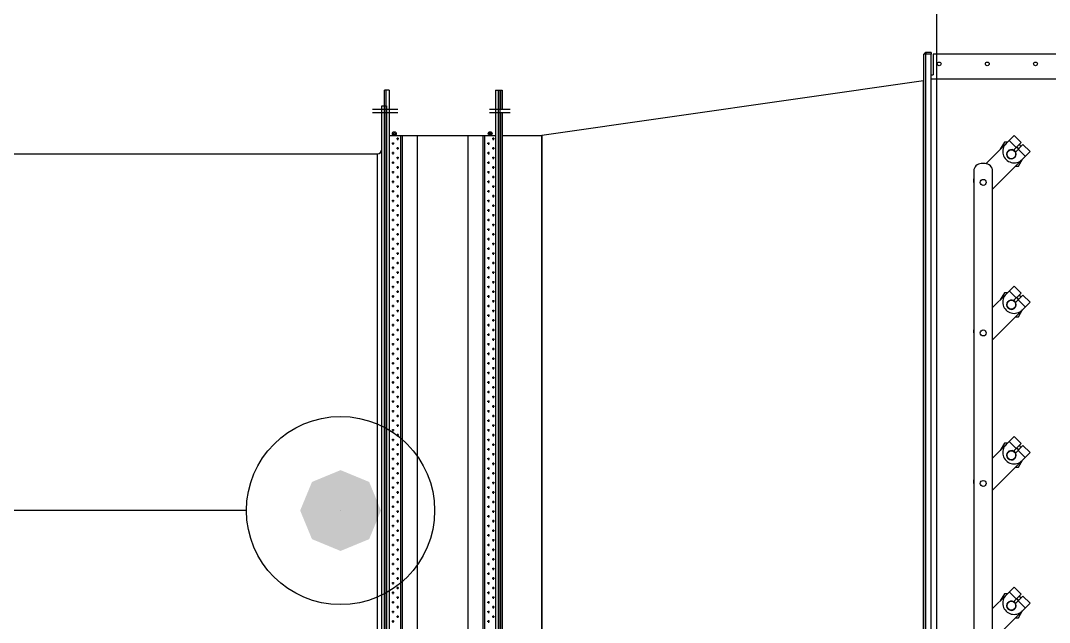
# Model space of a CAD drawing. Header units: millimetres. Extents: x -379292 to 1221486, y 92049 to 447512.
# Drawn here: x 419861 to 421228, y 166145 to 166945 of the extents above; entities that cross this region are included whole.
import ezdxf
from ezdxf.enums import TextEntityAlignment as Align

# ---------------------------------------------------------------- set-up
doc = ezdxf.new("R2010")
doc.units = ezdxf.units.MM
for name, color, linetype in [('-M-YNGN-SPR-YUK', 7, 'Continuous'), ('-M-YNGN-ZON6-SPR-', 7, 'Continuous'), ('05_WALL', 3, 'Continuous')]:
    doc.layers.add(name, color=color, linetype=linetype)
for name, color, linetype, lineweight in [('-M-YNGN-ZON6', 2, 'SP', 30), ('_Systemair', 3, 'Continuous', 30), ('_Systemair Ventilation Equipments', 7, 'Continuous', 30)]:
    doc.layers.add(name, color=color, linetype=linetype, lineweight=lineweight)
doc.styles.add('CIZGI', font='tahoma.ttf', dxfattribs={"width": 0.8, "oblique": 20})
doc.styles.add('SPR-NOT', font='romans.shx')
doc.linetypes.add('SP', pattern='A,2,-0.1,["SP",CIZGI,S=0.14,R=0.2,X=0,Y=-0.07],-0.255', length=2.355)

# ---------------------------------------------------------------- blocks, each defined once
blk = doc.blocks.new('GFL 1250')
at = {"layer": '_Systemair Ventilation Equipments', "color": 8}
for p, q in [((12063.17, 3614.68), (12063.17, 3745.78)), ((12063.42, 3614.68), (12063.42, 3745.78)), ((12057.92, 3617.73), (12057.92, 3742.73)), ((12063.22, 3617.73), (12057.92, 3617.73)), ((12063.42, 3614.68), (12063.17, 3614.68)), ((12063.17, 3611.73), (12063.17, 3614.23)), ((12063.42, 3614.23), (12063.17, 3614.23)), ((12063.42, 3611.73), (12063.42, 3614.23)), ((12063.42, 3611.73), (12063.17, 3611.73)), ((12063.42, 3611.73), (12063.17, 3611.73))]:
    blk.add_line(p, q, dxfattribs=at)
blk = doc.blocks.new('EVH 1250')
at = {"layer": '_Systemair Ventilation Equipments', "color": 8}
for p, q in [((12307.23, 3748.71), (12307.23, 3611.71)), ((12307.48, 3748.71), (12307.48, 3611.71)), ((12307.88, 3611.71), (12307.88, 3748.71)), ((12321.98, 3611.71), (12321.98, 3748.71)), ((12322.38, 3748.71), (12322.38, 3611.71)), ((12322.63, 3748.71), (12322.63, 3611.71)), ((12309.35, 3617.75), (12309.35, 3742.75)), ((12309.55, 3617.75), (12309.55, 3742.75)), ((12311.55, 3617.75), (12311.55, 3742.75)), ((12318.28, 3617.75), (12318.28, 3742.75)), ((12320.28, 3617.75), (12320.28, 3742.75)), ((12320.48, 3617.75), (12320.48, 3742.75)), ((12308.01, 3681.69), (12308.33, 3681.69)), ((12308.17, 3681.53), (12308.17, 3681.85)), ((12308.65, 3682.32), (12308.96, 3682.32)), ((12308.81, 3682.16), (12308.81, 3682.48)), ((12309.28, 3681.69), (12309.3, 3681.69)), ((12320.71, 3681.69), (12321.03, 3681.69)), ((12320.87, 3681.53), (12320.87, 3681.85)), ((12321.35, 3682.32), (12321.66, 3682.32)), ((12321.51, 3682.16), (12321.51, 3682.48)), ((12321.98, 3681.69), (12322, 3681.69)), ((12308.01, 3680.42), (12308.33, 3680.42)), ((12308.17, 3680.26), (12308.17, 3680.58)), ((12308.65, 3681.05), (12308.96, 3681.05)), ((12308.81, 3680.89), (12308.81, 3681.21)), ((12308.81, 3679.62), (12308.81, 3679.94)), ((12309.28, 3680.42), (12309.3, 3680.42)), ((12320.71, 3680.42), (12321.03, 3680.42)), ((12320.87, 3680.26), (12320.87, 3680.58)), ((12321.35, 3681.05), (12321.66, 3681.05)), ((12321.51, 3680.89), (12321.51, 3681.21)), ((12321.51, 3679.62), (12321.51, 3679.94)), ((12321.98, 3680.42), (12322, 3680.42)), ((12308.01, 3679.15), (12308.33, 3679.15)), ((12308.17, 3678.99), (12308.17, 3679.31)), ((12308.65, 3679.78), (12308.96, 3679.78)), ((12308.81, 3678.35), (12308.81, 3678.67)), ((12309.28, 3679.15), (12309.3, 3679.15)), ((12320.71, 3679.15), (12321.03, 3679.15)), ((12320.87, 3678.99), (12320.87, 3679.31)), ((12321.35, 3679.78), (12321.66, 3679.78)), ((12321.51, 3678.35), (12321.51, 3678.67)), ((12321.98, 3679.15), (12322, 3679.15)), ((12308.01, 3677.88), (12308.33, 3677.88)), ((12308.17, 3677.72), (12308.17, 3678.04)), ((12308.65, 3678.51), (12308.96, 3678.51)), ((12308.65, 3677.24), (12308.96, 3677.24)), ((12308.81, 3677.08), (12308.81, 3677.4)), ((12309.28, 3677.88), (12309.3, 3677.88)), ((12320.71, 3677.88), (12321.03, 3677.88)), ((12320.87, 3677.72), (12320.87, 3678.04)), ((12321.35, 3678.51), (12321.66, 3678.51)), ((12321.35, 3677.24), (12321.66, 3677.24)), ((12321.51, 3677.08), (12321.51, 3677.4)), ((12321.98, 3677.88), (12322, 3677.88)), ((12308.01, 3676.61), (12308.33, 3676.61)), ((12308.17, 3676.45), (12308.17, 3676.77)), ((12308.65, 3675.97), (12308.96, 3675.97)), ((12308.81, 3675.81), (12308.81, 3676.13)), ((12309.28, 3676.61), (12309.3, 3676.61)), ((12320.71, 3676.61), (12321.03, 3676.61)), ((12320.87, 3676.45), (12320.87, 3676.77)), ((12321.35, 3675.97), (12321.66, 3675.97)), ((12321.51, 3675.81), (12321.51, 3676.13)), ((12321.98, 3676.61), (12322, 3676.61)), ((12308.01, 3675.34), (12308.33, 3675.34)), ((12308.17, 3675.18), (12308.17, 3675.5)), ((12308.65, 3674.7), (12308.96, 3674.7)), ((12308.81, 3674.54), (12308.81, 3674.86)), ((12309.28, 3675.34), (12309.3, 3675.34)), ((12320.71, 3675.34), (12321.03, 3675.34)), ((12320.87, 3675.18), (12320.87, 3675.5)), ((12321.35, 3674.7), (12321.66, 3674.7)), ((12321.51, 3674.54), (12321.51, 3674.86)), ((12321.98, 3675.34), (12322, 3675.34)), ((12308.01, 3674.07), (12308.33, 3674.07)), ((12308.17, 3673.91), (12308.17, 3674.23)), ((12308.65, 3673.43), (12308.96, 3673.43)), ((12308.81, 3673.27), (12308.81, 3673.59)), ((12309.28, 3674.07), (12309.31, 3674.07)), ((12320.71, 3674.07), (12321.03, 3674.07)), ((12320.87, 3673.91), (12320.87, 3674.23)), ((12321.35, 3673.43), (12321.66, 3673.43)), ((12321.51, 3673.27), (12321.51, 3673.59)), ((12321.98, 3674.07), (12322, 3674.07)), ((12308.01, 3672.8), (12308.33, 3672.8)), ((12308.17, 3672.64), (12308.17, 3672.96)), ((12308.65, 3672.16), (12308.96, 3672.16)), ((12308.81, 3672), (12308.81, 3672.32)), ((12309.28, 3672.8), (12309.31, 3672.8)), ((12320.71, 3672.8), (12321.03, 3672.8)), ((12320.87, 3672.64), (12320.87, 3672.96)), ((12321.35, 3672.16), (12321.66, 3672.16)), ((12321.51, 3672), (12321.51, 3672.32)), ((12321.98, 3672.8), (12322, 3672.8)), ((12308.01, 3671.53), (12308.33, 3671.53)), ((12308.17, 3671.37), (12308.17, 3671.69)), ((12308.17, 3670.1), (12308.17, 3670.42)), ((12308.65, 3670.89), (12308.96, 3670.89)), ((12308.81, 3670.73), (12308.81, 3671.05)), ((12309.28, 3671.53), (12309.31, 3671.53)), ((12320.71, 3671.53), (12321.03, 3671.53)), ((12320.87, 3671.37), (12320.87, 3671.69)), ((12320.87, 3670.1), (12320.87, 3670.42)), ((12321.35, 3670.89), (12321.66, 3670.89)), ((12321.51, 3670.73), (12321.51, 3671.05)), ((12321.98, 3671.53), (12322, 3671.53)), ((12308.01, 3670.26), (12308.33, 3670.26)), ((12308.01, 3668.99), (12308.33, 3668.99)), ((12308.17, 3668.83), (12308.17, 3669.15)), ((12308.65, 3669.62), (12308.96, 3669.62)), ((12308.81, 3669.46), (12308.81, 3669.78)), ((12309.28, 3670.26), (12309.31, 3670.26)), ((12309.28, 3668.99), (12309.31, 3668.99)), ((12320.71, 3670.26), (12321.03, 3670.26)), ((12320.71, 3668.99), (12321.03, 3668.99)), ((12320.87, 3668.83), (12320.87, 3669.15)), ((12321.35, 3669.62), (12321.66, 3669.62)), ((12321.51, 3669.46), (12321.51, 3669.78)), ((12321.98, 3670.26), (12322, 3670.26)), ((12321.98, 3668.99), (12322, 3668.99)), ((12308.01, 3667.72), (12308.33, 3667.72)), ((12308.17, 3667.56), (12308.17, 3667.88)), ((12308.65, 3668.35), (12308.96, 3668.35)), ((12308.81, 3668.19), (12308.81, 3668.51)), ((12309.28, 3667.72), (12309.31, 3667.72)), ((12320.71, 3667.72), (12321.03, 3667.72)), ((12320.87, 3667.56), (12320.87, 3667.88)), ((12321.35, 3668.35), (12321.66, 3668.35)), ((12321.51, 3668.19), (12321.51, 3668.51)), ((12321.98, 3667.72), (12322, 3667.72)), ((12308.01, 3666.45), (12308.33, 3666.45)), ((12308.17, 3666.29), (12308.17, 3666.61)), ((12308.65, 3667.08), (12308.96, 3667.08)), ((12308.81, 3666.92), (12308.81, 3667.24)), ((12309.28, 3666.45), (12309.31, 3666.45)), ((12320.71, 3666.45), (12321.03, 3666.45)), ((12320.87, 3666.29), (12320.87, 3666.61)), ((12321.35, 3667.08), (12321.66, 3667.08)), ((12321.51, 3666.92), (12321.51, 3667.24)), ((12321.98, 3666.45), (12322, 3666.45)), ((12308.01, 3665.18), (12308.33, 3665.18)), ((12308.17, 3665.02), (12308.17, 3665.34)), ((12308.65, 3665.81), (12308.96, 3665.81)), ((12308.81, 3665.65), (12308.81, 3665.97)), ((12309.28, 3665.18), (12309.31, 3665.18)), ((12320.71, 3665.18), (12321.03, 3665.18)), ((12320.87, 3665.02), (12320.87, 3665.34)), ((12321.35, 3665.81), (12321.66, 3665.81)), ((12321.51, 3665.65), (12321.51, 3665.97)), ((12321.98, 3665.18), (12322, 3665.18)), ((12308.01, 3663.91), (12308.33, 3663.91)), ((12308.17, 3663.75), (12308.17, 3664.07)), ((12308.65, 3664.54), (12308.96, 3664.54)), ((12308.81, 3664.38), (12308.81, 3664.7)), ((12309.28, 3663.91), (12309.31, 3663.91)), ((12320.71, 3663.91), (12321.03, 3663.91)), ((12320.87, 3663.75), (12320.87, 3664.07)), ((12321.35, 3664.54), (12321.66, 3664.54)), ((12321.51, 3664.38), (12321.51, 3664.7)), ((12321.98, 3663.91), (12321.99, 3663.91)), ((12308.01, 3662.64), (12308.33, 3662.64)), ((12308.17, 3662.48), (12308.17, 3662.8)), ((12308.65, 3663.27), (12308.96, 3663.27)), ((12308.81, 3663.11), (12308.81, 3663.43)), ((12308.81, 3661.84), (12308.81, 3662.16)), ((12309.28, 3662.64), (12309.31, 3662.64)), ((12320.71, 3662.64), (12321.03, 3662.64)), ((12320.87, 3662.48), (12320.87, 3662.8)), ((12321.35, 3663.27), (12321.66, 3663.27)), ((12321.51, 3663.11), (12321.51, 3663.43)), ((12321.51, 3661.84), (12321.51, 3662.16)), ((12321.98, 3662.64), (12321.99, 3662.64)), ((12308.01, 3661.37), (12308.33, 3661.37)), ((12308.17, 3661.21), (12308.17, 3661.53)), ((12308.65, 3662), (12308.96, 3662)), ((12308.81, 3660.57), (12308.81, 3660.89)), ((12309.28, 3661.37), (12309.32, 3661.37)), ((12320.71, 3661.37), (12321.03, 3661.37)), ((12320.87, 3661.21), (12320.87, 3661.53)), ((12321.35, 3662), (12321.66, 3662)), ((12321.51, 3660.57), (12321.51, 3660.89)), ((12321.98, 3661.37), (12321.99, 3661.37)), ((12308.01, 3660.1), (12308.33, 3660.1)), ((12308.17, 3659.94), (12308.17, 3660.26)), ((12308.65, 3660.73), (12308.96, 3660.73)), ((12308.65, 3659.46), (12308.96, 3659.46)), ((12308.81, 3659.3), (12308.81, 3659.62)), ((12309.28, 3660.1), (12309.32, 3660.1)), ((12320.71, 3660.1), (12321.03, 3660.1)), ((12320.87, 3659.94), (12320.87, 3660.26)), ((12321.35, 3660.73), (12321.66, 3660.73)), ((12321.35, 3659.46), (12321.66, 3659.46)), ((12321.51, 3659.3), (12321.51, 3659.62)), ((12321.98, 3660.1), (12321.99, 3660.1)), ((12308.01, 3658.83), (12308.33, 3658.83)), ((12308.17, 3658.67), (12308.17, 3658.99)), ((12308.65, 3658.19), (12308.96, 3658.19)), ((12308.81, 3658.03), (12308.81, 3658.35)), ((12309.28, 3658.83), (12309.32, 3658.83)), ((12320.71, 3658.83), (12321.03, 3658.83)), ((12320.87, 3658.67), (12320.87, 3658.99)), ((12321.35, 3658.19), (12321.66, 3658.19)), ((12321.51, 3658.03), (12321.51, 3658.35)), ((12321.98, 3658.83), (12321.99, 3658.83)), ((12308.01, 3657.56), (12308.33, 3657.56)), ((12308.17, 3657.4), (12308.17, 3657.72)), ((12308.65, 3656.92), (12308.96, 3656.92)), ((12308.81, 3656.76), (12308.81, 3657.08)), ((12309.28, 3657.56), (12309.32, 3657.56)), ((12320.71, 3657.56), (12321.03, 3657.56)), ((12320.87, 3657.4), (12320.87, 3657.72)), ((12321.35, 3656.92), (12321.66, 3656.92)), ((12321.51, 3656.76), (12321.51, 3657.08)), ((12321.98, 3657.56), (12321.99, 3657.56)), ((12308.01, 3656.29), (12308.33, 3656.29)), ((12308.17, 3656.13), (12308.17, 3656.45)), ((12308.65, 3655.65), (12308.96, 3655.65)), ((12308.81, 3655.49), (12308.81, 3655.81)), ((12309.28, 3656.29), (12309.32, 3656.29)), ((12320.71, 3656.29), (12321.03, 3656.29)), ((12320.87, 3656.13), (12320.87, 3656.45)), ((12321.35, 3655.65), (12321.66, 3655.65)), ((12321.51, 3655.49), (12321.51, 3655.81)), ((12321.98, 3656.29), (12321.99, 3656.29)), ((12308.01, 3655.02), (12308.33, 3655.02)), ((12308.17, 3654.86), (12308.17, 3655.18)), ((12308.65, 3654.38), (12308.96, 3654.38)), ((12308.81, 3654.22), (12308.81, 3654.54)), ((12309.28, 3655.02), (12309.32, 3655.02)), ((12320.71, 3655.02), (12321.03, 3655.02)), ((12320.87, 3654.86), (12320.87, 3655.18)), ((12321.35, 3654.38), (12321.66, 3654.38)), ((12321.51, 3654.22), (12321.51, 3654.54)), ((12321.98, 3655.02), (12321.99, 3655.02)), ((12308.01, 3653.75), (12308.33, 3653.75)), ((12308.17, 3653.59), (12308.17, 3653.91)), ((12308.17, 3652.32), (12308.17, 3652.64)), ((12308.65, 3653.11), (12308.96, 3653.11)), ((12308.81, 3652.95), (12308.81, 3653.27)), ((12309.28, 3653.75), (12309.32, 3653.75)), ((12320.71, 3653.75), (12321.03, 3653.75)), ((12320.87, 3653.59), (12320.87, 3653.91)), ((12320.87, 3652.32), (12320.87, 3652.64)), ((12321.35, 3653.11), (12321.66, 3653.11)), ((12321.51, 3652.95), (12321.51, 3653.27)), ((12321.98, 3653.75), (12321.99, 3653.75)), ((12308.01, 3652.48), (12308.33, 3652.48)), ((12308.01, 3651.21), (12308.33, 3651.21)), ((12308.17, 3651.05), (12308.17, 3651.37)), ((12308.65, 3651.84), (12308.96, 3651.84)), ((12308.81, 3651.68), (12308.81, 3652)), ((12309.28, 3652.48), (12309.32, 3652.48)), ((12309.28, 3651.21), (12309.32, 3651.21)), ((12320.71, 3652.48), (12321.03, 3652.48)), ((12320.71, 3651.21), (12321.03, 3651.21)), ((12320.87, 3651.05), (12320.87, 3651.37)), ((12321.35, 3651.84), (12321.66, 3651.84)), ((12321.51, 3651.68), (12321.51, 3652)), ((12321.98, 3652.48), (12321.99, 3652.48)), ((12321.98, 3651.21), (12321.99, 3651.21)), ((12308.01, 3649.94), (12308.33, 3649.94)), ((12308.17, 3649.78), (12308.17, 3650.1)), ((12308.65, 3650.57), (12308.96, 3650.57)), ((12308.81, 3650.41), (12308.81, 3650.73)), ((12309.28, 3649.94), (12309.32, 3649.94)), ((12320.71, 3649.94), (12321.03, 3649.94)), ((12320.87, 3649.78), (12320.87, 3650.1)), ((12321.35, 3650.57), (12321.66, 3650.57)), ((12321.51, 3650.41), (12321.51, 3650.73)), ((12321.98, 3649.94), (12321.99, 3649.94)), ((12308.01, 3648.67), (12308.33, 3648.67)), ((12308.17, 3648.51), (12308.17, 3648.83)), ((12308.65, 3649.3), (12308.96, 3649.3)), ((12308.81, 3649.14), (12308.81, 3649.46)), ((12309.28, 3648.67), (12309.33, 3648.67)), ((12320.71, 3648.67), (12321.03, 3648.67)), ((12320.87, 3648.51), (12320.87, 3648.83)), ((12321.35, 3649.3), (12321.66, 3649.3)), ((12321.51, 3649.14), (12321.51, 3649.46)), ((12321.98, 3648.67), (12321.99, 3648.67)), ((12308.01, 3647.4), (12308.33, 3647.4)), ((12308.17, 3647.24), (12308.17, 3647.56)), ((12308.65, 3648.03), (12308.96, 3648.03)), ((12308.81, 3647.87), (12308.81, 3648.19)), ((12309.28, 3647.4), (12309.33, 3647.4)), ((12320.71, 3647.4), (12321.03, 3647.4)), ((12320.87, 3647.24), (12320.87, 3647.56)), ((12321.35, 3648.03), (12321.66, 3648.03)), ((12321.51, 3647.87), (12321.51, 3648.19)), ((12321.98, 3647.4), (12321.99, 3647.4)), ((12308.01, 3646.13), (12308.33, 3646.13)), ((12308.17, 3645.97), (12308.17, 3646.29)), ((12308.65, 3646.76), (12308.96, 3646.76)), ((12308.81, 3646.6), (12308.81, 3646.92)), ((12309.28, 3646.13), (12309.33, 3646.13)), ((12320.71, 3646.13), (12321.03, 3646.13)), ((12320.87, 3645.97), (12320.87, 3646.29)), ((12321.35, 3646.76), (12321.66, 3646.76)), ((12321.51, 3646.6), (12321.51, 3646.92)), ((12321.98, 3646.13), (12321.99, 3646.13)), ((12308.01, 3644.86), (12308.33, 3644.86)), ((12308.17, 3644.7), (12308.17, 3645.02)), ((12308.65, 3645.49), (12308.96, 3645.49)), ((12308.81, 3645.33), (12308.81, 3645.65)), ((12308.81, 3644.06), (12308.81, 3644.38)), ((12309.28, 3644.86), (12309.33, 3644.86)), ((12320.71, 3644.86), (12321.03, 3644.86)), ((12320.87, 3644.7), (12320.87, 3645.02)), ((12321.35, 3645.49), (12321.66, 3645.49)), ((12321.51, 3645.33), (12321.51, 3645.65)), ((12321.51, 3644.06), (12321.51, 3644.38)), ((12321.98, 3644.86), (12321.99, 3644.86)), ((12308.01, 3643.59), (12308.33, 3643.59)), ((12308.17, 3643.43), (12308.17, 3643.75)), ((12308.65, 3644.22), (12308.96, 3644.22)), ((12308.81, 3642.79), (12308.81, 3643.11)), ((12309.28, 3643.59), (12309.33, 3643.59)), ((12320.71, 3643.59), (12321.03, 3643.59)), ((12320.87, 3643.43), (12320.87, 3643.75)), ((12321.35, 3644.22), (12321.66, 3644.22)), ((12321.51, 3642.79), (12321.51, 3643.11)), ((12321.98, 3643.59), (12321.99, 3643.59)), ((12308.01, 3642.32), (12308.33, 3642.32)), ((12308.17, 3642.16), (12308.17, 3642.48)), ((12308.65, 3642.95), (12308.96, 3642.95)), ((12308.65, 3641.68), (12308.96, 3641.68)), ((12308.81, 3641.52), (12308.81, 3641.84)), ((12309.28, 3642.32), (12309.33, 3642.32)), ((12320.71, 3642.32), (12321.03, 3642.32)), ((12320.87, 3642.16), (12320.87, 3642.48)), ((12321.35, 3642.95), (12321.66, 3642.95)), ((12321.35, 3641.68), (12321.66, 3641.68)), ((12321.51, 3641.52), (12321.51, 3641.84)), ((12321.98, 3642.32), (12321.99, 3642.32)), ((12308.01, 3641.05), (12308.33, 3641.05)), ((12308.17, 3640.89), (12308.17, 3641.21)), ((12308.65, 3640.41), (12308.96, 3640.41)), ((12308.81, 3640.25), (12308.81, 3640.57)), ((12309.28, 3641.05), (12309.33, 3641.05)), ((12320.71, 3641.05), (12321.03, 3641.05)), ((12320.87, 3640.89), (12320.87, 3641.21)), ((12321.35, 3640.41), (12321.66, 3640.41)), ((12321.51, 3640.25), (12321.51, 3640.57)), ((12321.98, 3641.05), (12321.99, 3641.05)), ((12308.01, 3639.78), (12308.33, 3639.78)), ((12308.17, 3639.62), (12308.17, 3639.94)), ((12308.65, 3639.14), (12308.96, 3639.14)), ((12308.81, 3638.98), (12308.81, 3639.3)), ((12309.28, 3639.78), (12309.33, 3639.78)), ((12320.71, 3639.78), (12321.03, 3639.78)), ((12320.87, 3639.62), (12320.87, 3639.94)), ((12321.35, 3639.14), (12321.66, 3639.14)), ((12321.51, 3638.98), (12321.51, 3639.3)), ((12321.98, 3639.78), (12321.99, 3639.78)), ((12308.01, 3638.51), (12308.33, 3638.51)), ((12308.17, 3638.35), (12308.17, 3638.67)), ((12308.65, 3637.87), (12308.96, 3637.87)), ((12308.81, 3637.71), (12308.81, 3638.03)), ((12309.28, 3638.51), (12309.33, 3638.51)), ((12320.71, 3638.51), (12321.03, 3638.51)), ((12320.87, 3638.35), (12320.87, 3638.67)), ((12321.35, 3637.87), (12321.66, 3637.87)), ((12321.51, 3637.71), (12321.51, 3638.03)), ((12321.98, 3638.51), (12321.99, 3638.51)), ((12308.01, 3637.24), (12308.33, 3637.24)), ((12308.17, 3637.08), (12308.17, 3637.4)), ((12308.65, 3636.6), (12308.96, 3636.6)), ((12308.81, 3636.44), (12308.81, 3636.76)), ((12309.28, 3637.24), (12309.33, 3637.24)), ((12320.71, 3637.24), (12321.03, 3637.24)), ((12320.87, 3637.08), (12320.87, 3637.4)), ((12321.35, 3636.6), (12321.66, 3636.6)), ((12321.51, 3636.44), (12321.51, 3636.76)), ((12321.98, 3637.24), (12321.99, 3637.24)), ((12308.01, 3635.97), (12308.33, 3635.97)), ((12308.17, 3635.81), (12308.17, 3636.13)), ((12308.17, 3634.54), (12308.17, 3634.86)), ((12308.65, 3635.33), (12308.96, 3635.33)), ((12308.81, 3635.17), (12308.81, 3635.49)), ((12309.28, 3635.97), (12309.34, 3635.97)), ((12320.71, 3635.97), (12321.03, 3635.97)), ((12320.87, 3635.81), (12320.87, 3636.13)), ((12320.87, 3634.54), (12320.87, 3634.86)), ((12321.35, 3635.33), (12321.66, 3635.33)), ((12321.51, 3635.17), (12321.51, 3635.49)), ((12321.98, 3635.97), (12321.99, 3635.97)), ((12308.01, 3634.7), (12308.33, 3634.7)), ((12308.17, 3633.27), (12308.17, 3633.59)), ((12308.65, 3634.06), (12308.96, 3634.06)), ((12308.81, 3633.9), (12308.81, 3634.22)), ((12309.28, 3634.7), (12309.34, 3634.7)), ((12320.71, 3634.7), (12321.03, 3634.7)), ((12320.87, 3633.27), (12320.87, 3633.59)), ((12321.35, 3634.06), (12321.66, 3634.06)), ((12321.51, 3633.9), (12321.51, 3634.22)), ((12321.98, 3634.7), (12321.98, 3634.7)), ((12308.01, 3633.43), (12308.33, 3633.43)), ((12308.01, 3632.16), (12308.33, 3632.16)), ((12308.17, 3632), (12308.17, 3632.32)), ((12308.65, 3632.79), (12308.96, 3632.79)), ((12308.81, 3632.63), (12308.81, 3632.95)), ((12309.28, 3633.43), (12309.34, 3633.43)), ((12309.28, 3632.16), (12309.34, 3632.16)), ((12320.71, 3633.43), (12321.03, 3633.43)), ((12320.71, 3632.16), (12321.03, 3632.16)), ((12320.87, 3632), (12320.87, 3632.32)), ((12321.35, 3632.79), (12321.66, 3632.79)), ((12321.51, 3632.63), (12321.51, 3632.95)), ((12321.98, 3633.43), (12321.98, 3633.43)), ((12321.98, 3632.16), (12321.98, 3632.16)), ((12308.01, 3630.89), (12308.33, 3630.89)), ((12308.17, 3630.73), (12308.17, 3631.05)), ((12308.65, 3631.52), (12308.96, 3631.52)), ((12308.81, 3631.36), (12308.81, 3631.68)), ((12309.28, 3630.89), (12309.34, 3630.89)), ((12320.71, 3630.89), (12321.03, 3630.89)), ((12320.87, 3630.73), (12320.87, 3631.05)), ((12321.35, 3631.52), (12321.66, 3631.52)), ((12321.51, 3631.36), (12321.51, 3631.68)), ((12321.98, 3630.89), (12321.98, 3630.89)), ((12308.01, 3629.62), (12308.33, 3629.62)), ((12308.17, 3629.46), (12308.17, 3629.78)), ((12308.65, 3630.25), (12308.96, 3630.25)), ((12308.81, 3630.09), (12308.81, 3630.41)), ((12309.28, 3629.62), (12309.34, 3629.62)), ((12320.71, 3629.62), (12321.03, 3629.62)), ((12320.87, 3629.46), (12320.87, 3629.78)), ((12321.35, 3630.25), (12321.66, 3630.25)), ((12321.51, 3630.09), (12321.51, 3630.41)), ((12321.98, 3629.62), (12321.98, 3629.62)), ((12308.01, 3628.35), (12308.33, 3628.35)), ((12308.17, 3628.19), (12308.17, 3628.51)), ((12308.65, 3628.98), (12308.96, 3628.98)), ((12308.81, 3628.82), (12308.81, 3629.14)), ((12309.28, 3628.35), (12309.34, 3628.35)), ((12320.71, 3628.35), (12321.03, 3628.35)), ((12320.87, 3628.19), (12320.87, 3628.51)), ((12321.35, 3628.98), (12321.66, 3628.98)), ((12321.51, 3628.82), (12321.51, 3629.14)), ((12321.98, 3628.35), (12321.98, 3628.35)), ((12308.01, 3627.08), (12308.33, 3627.08)), ((12308.17, 3626.92), (12308.17, 3627.24)), ((12308.65, 3627.71), (12308.96, 3627.71)), ((12308.81, 3627.55), (12308.81, 3627.87)), ((12308.81, 3626.28), (12308.81, 3626.6)), ((12309.28, 3627.08), (12309.34, 3627.08)), ((12320.71, 3627.08), (12321.03, 3627.08)), ((12320.87, 3626.92), (12320.87, 3627.24)), ((12321.35, 3627.71), (12321.66, 3627.71)), ((12321.51, 3627.55), (12321.51, 3627.87)), ((12321.51, 3626.28), (12321.51, 3626.6)), ((12308.01, 3625.81), (12308.33, 3625.81)), ((12308.17, 3625.65), (12308.17, 3625.97)), ((12308.65, 3626.44), (12308.96, 3626.44)), ((12308.81, 3625.01), (12308.81, 3625.33)), ((12309.28, 3625.81), (12309.34, 3625.81)), ((12320.71, 3625.81), (12321.03, 3625.81)), ((12320.87, 3625.65), (12320.87, 3625.97)), ((12321.35, 3626.44), (12321.66, 3626.44)), ((12321.51, 3625.01), (12321.51, 3625.33)), ((12308.01, 3624.54), (12308.33, 3624.54)), ((12308.17, 3624.38), (12308.17, 3624.7)), ((12308.65, 3625.17), (12308.96, 3625.17)), ((12308.65, 3623.9), (12308.96, 3623.9)), ((12308.81, 3623.74), (12308.81, 3624.06)), ((12309.28, 3624.54), (12309.35, 3624.54)), ((12320.71, 3624.54), (12321.03, 3624.54)), ((12320.87, 3624.38), (12320.87, 3624.7)), ((12321.35, 3625.17), (12321.66, 3625.17)), ((12321.35, 3623.9), (12321.66, 3623.9)), ((12321.51, 3623.74), (12321.51, 3624.06)), ((12308.01, 3623.27), (12308.33, 3623.27)), ((12308.17, 3623.11), (12308.17, 3623.43)), ((12308.65, 3622.63), (12308.96, 3622.63)), ((12308.81, 3622.47), (12308.81, 3622.79)), ((12309.28, 3623.27), (12309.35, 3623.27)), ((12320.71, 3623.27), (12321.03, 3623.27)), ((12320.87, 3623.11), (12320.87, 3623.43)), ((12321.35, 3622.63), (12321.66, 3622.63)), ((12321.51, 3622.47), (12321.51, 3622.79)), ((12308.01, 3622), (12308.33, 3622)), ((12308.17, 3621.84), (12308.17, 3622.16)), ((12308.65, 3621.36), (12308.96, 3621.36)), ((12308.81, 3621.2), (12308.81, 3621.52)), ((12309.28, 3622), (12309.35, 3622)), ((12320.71, 3622), (12321.03, 3622)), ((12320.87, 3621.84), (12320.87, 3622.16)), ((12321.35, 3621.36), (12321.66, 3621.36)), ((12321.51, 3621.2), (12321.51, 3621.52)), ((12308.01, 3620.73), (12308.33, 3620.73)), ((12308.17, 3620.57), (12308.17, 3620.89)), ((12308.65, 3620.09), (12308.96, 3620.09)), ((12308.81, 3619.93), (12308.81, 3620.25)), ((12309.28, 3620.73), (12309.35, 3620.73)), ((12320.71, 3620.73), (12321.03, 3620.73)), ((12320.87, 3620.57), (12320.87, 3620.89)), ((12321.35, 3620.09), (12321.66, 3620.09)), ((12321.51, 3619.93), (12321.51, 3620.25)), ((12308.01, 3619.46), (12308.33, 3619.46)), ((12308.17, 3619.3), (12308.17, 3619.62)), ((12308.65, 3618.82), (12308.96, 3618.82)), ((12308.81, 3618.66), (12308.81, 3618.98)), ((12309.28, 3619.46), (12309.35, 3619.46)), ((12320.71, 3619.46), (12321.03, 3619.46)), ((12320.87, 3619.3), (12320.87, 3619.62)), ((12321.35, 3618.82), (12321.66, 3618.82)), ((12321.51, 3618.66), (12321.51, 3618.98)), ((12321.98, 3617.75), (12307.88, 3617.75)), ((12308.01, 3618.19), (12308.33, 3618.19)), ((12308.17, 3618.03), (12308.17, 3618.35)), ((12308.67, 3617.27), (12308.35, 3617.59)), ((12308.81, 3617.41), (12308.49, 3617.73)), ((12309.28, 3618.19), (12309.35, 3618.19)), ((12320.71, 3618.19), (12321.03, 3618.19)), ((12320.87, 3618.03), (12320.87, 3618.35)), ((12321.08, 3617.41), (12321.4, 3617.73)), ((12321.22, 3617.27), (12321.54, 3617.59)), ((12308.68, 3614.7), (12305.91, 3614.7)), ((12324.2, 3614.7), (12320.83, 3614.7)), ((12308.68, 3614.26), (12305.91, 3614.26)), ((12324.2, 3614.26), (12320.83, 3614.26)), ((12307.88, 3611.71), (12307.23, 3611.71)), ((12307.88, 3611.71), (12307.23, 3611.71)), ((12321.98, 3611.71), (12322.63, 3611.71)), ((12321.98, 3611.71), (12322.63, 3611.71))]:
    blk.add_line(p, q, dxfattribs=at)
for centre in [(12308.58, 3617.5), (12321.31, 3617.5)]:
    blk.add_circle(centre, 0.25, dxfattribs=at)
blk = doc.blocks.new('AXC 1250')
at = {"layer": '_Systemair Ventilation Equipments', "color": 8, "linetype": 'Continuous'}
for p, q in [((12411.74, 3610.73), (12411.74, 3749.73)), ((12412.34, 3749.73), (12412.34, 3610.73)), ((12412.94, 3617.08), (12412.94, 3743.38)), ((12515.54, 3617.08), (12412.94, 3617.08)), ((12412.34, 3610.73), (12411.74, 3610.73))]:
    blk.add_line(p, q, dxfattribs=at)
blk.add_arc((12412.94, 3616.48), 0.6, 90, 180, dxfattribs=at)
blk = doc.blocks.new('GDD 1250')
at = {"layer": '_Systemair Ventilation Equipments', "color": 8, "linetype": 'Continuous'}
for p, q in [((12647.32, 1429.51), (12647.32, 1282.91)), ((12648.02, 1429.51), (12648.02, 1282.91)), ((12648.32, 1429.51), (12648.32, 1282.91)), ((12639.17, 1421.46), (12639.17, 1298.46)), ((12641.67, 1298.46), (12641.67, 1421.46)), ((12639.15, 1360.81), (12635.26, 1356.92)), ((12635.75, 1357.81), (12635.2, 1356.86)), ((12636.15, 1357.81), (12635.75, 1357.81)), ((12634.2, 1355.86), (12635.26, 1356.92)), ((12634.83, 1356.49), (12635.77, 1355.56)), ((12637.38, 1354.8), (12639.17, 1356.59)), ((12634.2, 1355.86), (12635.14, 1354.92)), ((12635.14, 1354.92), (12636.13, 1355.92)), ((12635.38, 1354.67), (12636.38, 1355.67)), ((12635.41, 1355.2), (12635.59, 1354.88)), ((12636.02, 1355.31), (12636.96, 1354.37)), ((12636.32, 1353.74), (12637.38, 1354.8)), ((12637.6, 1354.61), (12638.15, 1355.56)), ((12635.38, 1354.67), (12636.32, 1353.74)), ((12637.19, 1354.61), (12637.6, 1354.61)), ((12639.15, 1340.81), (12635.26, 1336.92)), ((12634.2, 1335.86), (12635.26, 1336.92)), ((12635.75, 1337.81), (12635.2, 1336.86)), ((12636.15, 1337.81), (12635.75, 1337.81)), ((12634.2, 1335.86), (12635.14, 1334.92)), ((12634.83, 1336.49), (12635.77, 1335.56)), ((12635.14, 1334.92), (12636.13, 1335.92)), ((12635.38, 1334.67), (12636.38, 1335.67)), ((12637.38, 1334.8), (12639.17, 1336.59)), ((12637.6, 1334.61), (12638.15, 1335.56)), ((12635.38, 1334.67), (12636.32, 1333.74)), ((12635.41, 1335.2), (12635.59, 1334.88)), ((12636.02, 1335.31), (12636.96, 1334.37)), ((12636.32, 1333.74), (12637.38, 1334.8)), ((12637.19, 1334.61), (12637.6, 1334.61)), ((12639.15, 1320.81), (12635.26, 1316.92)), ((12635.75, 1317.81), (12635.2, 1316.86)), ((12636.15, 1317.81), (12635.75, 1317.81)), ((12634.2, 1315.86), (12635.26, 1316.92)), ((12634.83, 1316.49), (12635.77, 1315.56)), ((12637.38, 1314.8), (12639.17, 1316.59)), ((12634.2, 1315.86), (12635.14, 1314.92)), ((12635.14, 1314.92), (12636.13, 1315.92)), ((12635.38, 1314.67), (12636.38, 1315.67)), ((12635.41, 1315.2), (12635.59, 1314.88)), ((12636.02, 1315.31), (12636.96, 1314.37)), ((12637.6, 1314.61), (12638.15, 1315.56)), ((12635.38, 1314.67), (12636.32, 1313.74)), ((12636.32, 1313.74), (12637.38, 1314.8)), ((12637.19, 1314.61), (12637.6, 1314.61)), ((12639.15, 1300.81), (12635.26, 1296.92)), ((12635.75, 1297.81), (12635.2, 1296.86)), ((12636.15, 1297.81), (12635.75, 1297.81)), ((12637.38, 1294.8), (12640.05, 1297.47)), ((12640.17, 1297.46), (12640.67, 1297.46)), ((12634.2, 1295.86), (12635.26, 1296.92)), ((12634.83, 1296.49), (12635.77, 1295.56)), ((12635.14, 1294.92), (12636.13, 1295.92)), ((12634.2, 1295.86), (12635.14, 1294.92)), ((12635.38, 1294.67), (12636.38, 1295.67)), ((12635.38, 1294.67), (12636.32, 1293.74)), ((12635.41, 1295.2), (12635.59, 1294.88)), ((12636.02, 1295.31), (12636.96, 1294.37)), ((12636.32, 1293.74), (12637.38, 1294.8)), ((12637.19, 1294.61), (12637.6, 1294.61)), ((12637.6, 1294.61), (12638.15, 1295.56)), ((12647.32, 1286.21), (12626.02, 1286.21)), ((12647.32, 1285.67), (12647.07, 1285.67)), ((12647.07, 1282.91), (12647.07, 1285.67)), ((12626.27, 1282.91), (12647.07, 1282.91)), ((12647.32, 1282.91), (12648.32, 1282.91)), ((12647.32, 1282.71), (12647.32, 1282.91)), ((12647.32, 1282.71), (12648.02, 1282.71)), ((12648.02, 1282.71), (12648.02, 1282.91))]:
    blk.add_line(p, q, dxfattribs=at)
for centre, radius in [((12636.67, 1356.21), 0.6), ((12640.42, 1339.96), 0.4), ((12636.67, 1336.21), 0.6), ((12640.42, 1319.96), 0.4), ((12636.67, 1316.21), 0.6), ((12640.42, 1299.96), 0.4), ((12636.67, 1296.21), 0.6), ((12633.47, 1284.21), 0.25), ((12639.87, 1284.21), 0.25), ((12646.27, 1284.21), 0.25)]:
    blk.add_circle(centre, radius, dxfattribs=at)
for centre, radius, start, end in [((12636.32, 1355.86), 1.5, 315, 135), ((12636.67, 1356.21), 0.615, 241.5321, 208.4679), ((12636.67, 1356.21), 1.2, 216.6085, 233.3915), ((12636.67, 1356.21), 1.15, 216.2379, 233.7561), ((12636.67, 1356.21), 0.65, 209.3769, 240.6232), ((12640.21, 1339.75), 1.5, 133.8159, 135), ((12640.21, 1339.75), 1.5, 347.1742, 12.816), ((12636.32, 1335.86), 1.5, 315, 135), ((12636.67, 1336.21), 0.615, 241.5321, 208.4679), ((12636.67, 1336.21), 0.65, 209.3769, 240.6232), ((12636.67, 1336.21), 1.2, 216.6085, 233.3915), ((12636.67, 1336.21), 1.15, 216.2379, 233.7561), ((12640.21, 1319.75), 1.5, 133.8159, 135), ((12640.21, 1319.75), 1.5, 347.1742, 12.816), ((12636.32, 1315.86), 1.5, 315, 135), ((12636.67, 1316.21), 0.615, 241.5321, 208.4679), ((12636.67, 1316.21), 1.2, 216.6085, 233.3915), ((12636.67, 1316.21), 1.15, 216.2379, 233.7561), ((12636.67, 1316.21), 0.65, 209.3769, 240.6232), ((12640.21, 1299.75), 1.5, 133.8159, 135), ((12640.21, 1299.75), 1.5, 347.1742, 12.816), ((12636.32, 1295.86), 1.5, 315, 135), ((12640.17, 1298.46), 1, 180, 270), ((12640.67, 1298.46), 1, 270, 0), ((12636.67, 1296.21), 0.615, 241.5321, 208.4679), ((12636.67, 1296.21), 1.2, 216.6085, 233.3915), ((12636.67, 1296.21), 1.15, 216.2379, 233.7561), ((12636.67, 1296.21), 0.65, 209.3769, 240.6232), ((12648.02, 1283.01), 0.3, 270, 340.7025)]:
    blk.add_arc(centre, radius, start, end, dxfattribs=at)
blk = doc.blocks.new('red1250')
at = {"layer": '_Systemair', "color": 8}
for p, q in [((15507.5, 2064.58), (15507.5, 1939.58)), ((15558.25, 2064.58), (15558.25, 1939.58)), ((15507.5, 1939.58), (15507.5, 1932.33)), ((15507.5, 1932.33), (15558.25, 1939.58))]:
    blk.add_line(p, q, dxfattribs=at)
blk = doc.blocks.new('OtoParkBodrumKatMimari')
at = {"layer": '05_WALL', "color": 8, "ltscale": 25}
blk.add_lwpolyline([(135600, 67200), (139950, 67200), (139950, 63750), (135600, 63750)], dxfattribs=at)
at = {"layer": '_Systemair', "color": 1, "xscale": 10, "yscale": 10, "zscale": 10, "rotation": 180}
blk.add_blockref('red1250', (295007.9, 85369.3), dxfattribs=at)
at = {"layer": '_Systemair Ventilation Equipments', "color": 1, "xscale": 10, "yscale": 10, "zscale": 10, "rotation": 180}
blk.add_blockref('GDD 1250', (266416.2, 78910.6), dxfattribs=at)
at = {"layer": '_Systemair Ventilation Equipments', "xscale": 10, "yscale": 10, "zscale": 10, "rotation": 180}
for name, p in [('EVH 1250', (262442.7, 102150.8)), ('GFL 1250', (260004.7, 102150.8)), ('AXC 1250', (263336.4, 102119.9))]:
    blk.add_blockref(name, p, dxfattribs=at)
blk = doc.blocks.new('SP-C-UP-12')
at = {"ltscale": 10}
blk.add_line((0, 0), (0, 0), dxfattribs=at)
at = {"color": 1, "linetype": 'Continuous'}
blk.add_circle((0, 0), 12.5, dxfattribs=at)
at = {"ltscale": 10}
for points in [[(-5.37, 0), (-3.8, 3.8), (-3.8, -3.8), (0, 5.37)], [(-3.8, -3.8), (0, 5.37), (0, -5.37), (3.8, 3.8)], [(0, -5.37), (3.8, 3.8), (3.8, -3.8), (5.37, 0)]]:
    blk.add_solid(points, dxfattribs=at)
at = {"layer": '-M-YNGN-SPR-YUK', "style": 'SPR-NOT', "width": 0.5, "flags": 9}
for tag, p in [('YUK', (0, 17.77)), ('CAP', (0, 14.42)), ('TIP', (0.2, 10.78))]:
    blk.add_attdef(tag, text='', height=2.5, dxfattribs=at).set_placement(p, align=Align.MIDDLE_CENTER)
blk = doc.blocks.new('A$C69E8D8A3')
at = {"layer": '-M-YNGN-ZON6', "ltscale": 500}
blk.add_line((4817.31, 6411.88), (4592.31, 6411.88), dxfattribs=at)
at = {"layer": '-M-YNGN-ZON6-SPR-', "rotation": 180}
blk.add_blockref('SP-C-UP-12', (4829.81, 6411.88), dxfattribs=at)

msp = doc.modelspace()

# ---------------------------------------------------------------- block references
at = {"color": 8}
msp.add_blockref('OtoParkBodrumKatMimari', (281127.6, 100818.8), dxfattribs=at)

# ---------------------------------------------------------------- next in the draw order: block references
at = {"layer": '-M-YNGN-ZON6', "ltscale": 25, "xscale": 10, "yscale": 10, "zscale": 10}
msp.add_blockref('A$C69E8D8A3', (371987.7, 102175), dxfattribs=at)

doc.saveas('drawing.dxf')
